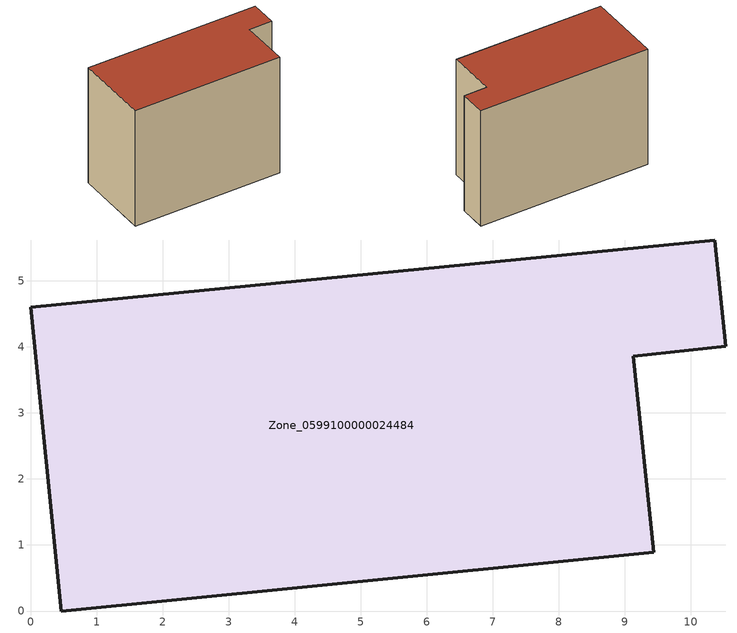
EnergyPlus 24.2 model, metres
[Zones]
Zone_0599100000024484
 floor ground (C_G): 0,4.6 10.36,5.62 10.53,4.01 9.13,3.86 9.44,0.89 0.46,0 z0
 wall outside (C_F): 0.46,0 9.44,0.89 9.13,3.86 10.53,4.01 10.36,5.62 0,4.6 0.46,0 z0:7.47
 roof outside (C_R): 10.36,5.62 0,4.6 0.46,0 9.44,0.89 9.13,3.86 10.53,4.01 z7.47
[BUILDING]
Pand.0599100000024484: North Axis=0; Terrain=City; Loads Convergence Tolerance Value=0.04; Temperature Convergence Tolerance Value=0.4; Solar Distribution=FullExterior; Maximum Number of Warmup Days=25; Minimum Number of Warmup Days=1
[Site:Location]
Rotterdam.The.Hague.AP_ZH_NLD Design_Conditions: Latitude=51.96; Longitude=4.45; Time Zone=1; Elevation=-4.5
[SITE:GROUNDTEMPERATURE:BUILDINGSURFACE]
18, 18, 18, 18, 18, 18, 18, 18, 18, 18, 18, 18
[MATERIAL] Thermal Absorptance=0.9; Solar Absorptance=0.7; Visible Absorptance=0.7
Name | Roughness | Thickness | Conductivity | Density | Specific Heat
G.TC.1946 | MediumSmooth | 0.15 | 1 | 540 | 1210
F.TC.1946 | Rough | 0.3 | 0.857143 | 1920 | 840
R.TC.1946 | MediumRough | 0.2 | 0.909091 | 1500 | 1000
[CONSTRUCTION]
C_G: G.TC.1946
C_F: F.TC.1946
C_R: R.TC.1946
[ZONE]
Zone_0599100000024484: Type=1; Multiplier=1; Ceiling Height=Autocalculate; Volume=Autocalculate; Floor Area=autocalculate; Part of Total Floor Area=Yes
[ZONEINFILTRATION:DESIGNFLOWRATE]
Infil_Zone_0599100000024484: Zone or ZoneList or Space or SpaceList=Zone_0599100000024484; Schedule=AlwaysOn; Design Flow Rate Calculation Method=Flow/Area; Flow Rate per Floor Area=0.003; Constant Term Coefficient=1; Temperature Term Coefficient=0; Velocity Term Coefficient=0; Velocity Squared Term Coefficient=0
[HVACTEMPLATE:ZONE:IDEALLOADSAIRSYSTEM]
Zone_0599100000024484: Maximum Heating Supply Air Temperature=50; Minimum Cooling Supply Air Temperature=13; Maximum Heating Supply Air Humidity Ratio=0.0156; Minimum Cooling Supply Air Humidity Ratio=0.0077; Heating Limit=NoLimit; Cooling Limit=NoLimit; Dehumidification Control Type=ConstantSensibleHeatRatio; Cooling Sensible Heat Ratio=0.7; Dehumidification Setpoint=60; Humidification Control Type=None; Humidification Setpoint=30; Outdoor Air Method=None; Outdoor Air Flow Rate per Person=0.00944; Outdoor Air Flow Rate per Zone Floor Area=0; Outdoor Air Flow Rate per Zone=0; Demand Controlled Ventilation Type=None; Outdoor Air Economizer Type=NoEconomizer; Heat Recovery Type=None; Sensible Heat Recovery Effectiveness=0.7; Latent Heat Recovery Effectiveness=0.65
[ZONECONTROL:THERMOSTAT]
ThermostatControl_Zone_0599100000024484: Zone or ZoneList=Zone_0599100000024484; Control Type Schedule=DualSetpointControlType; Control 1=Thermostat_Zone_0599100000024484; Temperature Difference Between Cutout And Setpoint=0
[THERMOSTATSETPOINT:DUALSETPOINT]
Thermostat_Zone_0599100000024484: Heating Setpoint Temperature Schedule=HeatingSetpoint_Zone_0599100000024484; Cooling Setpoint Temperature Schedule=CoolingSetpoint_Zone_0599100000024484
[SCHEDULE:COMPACT]
HeatingSetpoint_Zone_0599100000024484: Through: 12/31, For: AllDays, Until: 24:00, 21
CoolingSetpoint_Zone_0599100000024484: Through: 12/31, For: AllDays, Until: 24:00, 24
DualSetpointControlType: Through: 12/31, For: AllDays, Until: 24:00, 4
AlwaysOn: Through: 12/31, For: AllDays, Until: 24:00, 1
